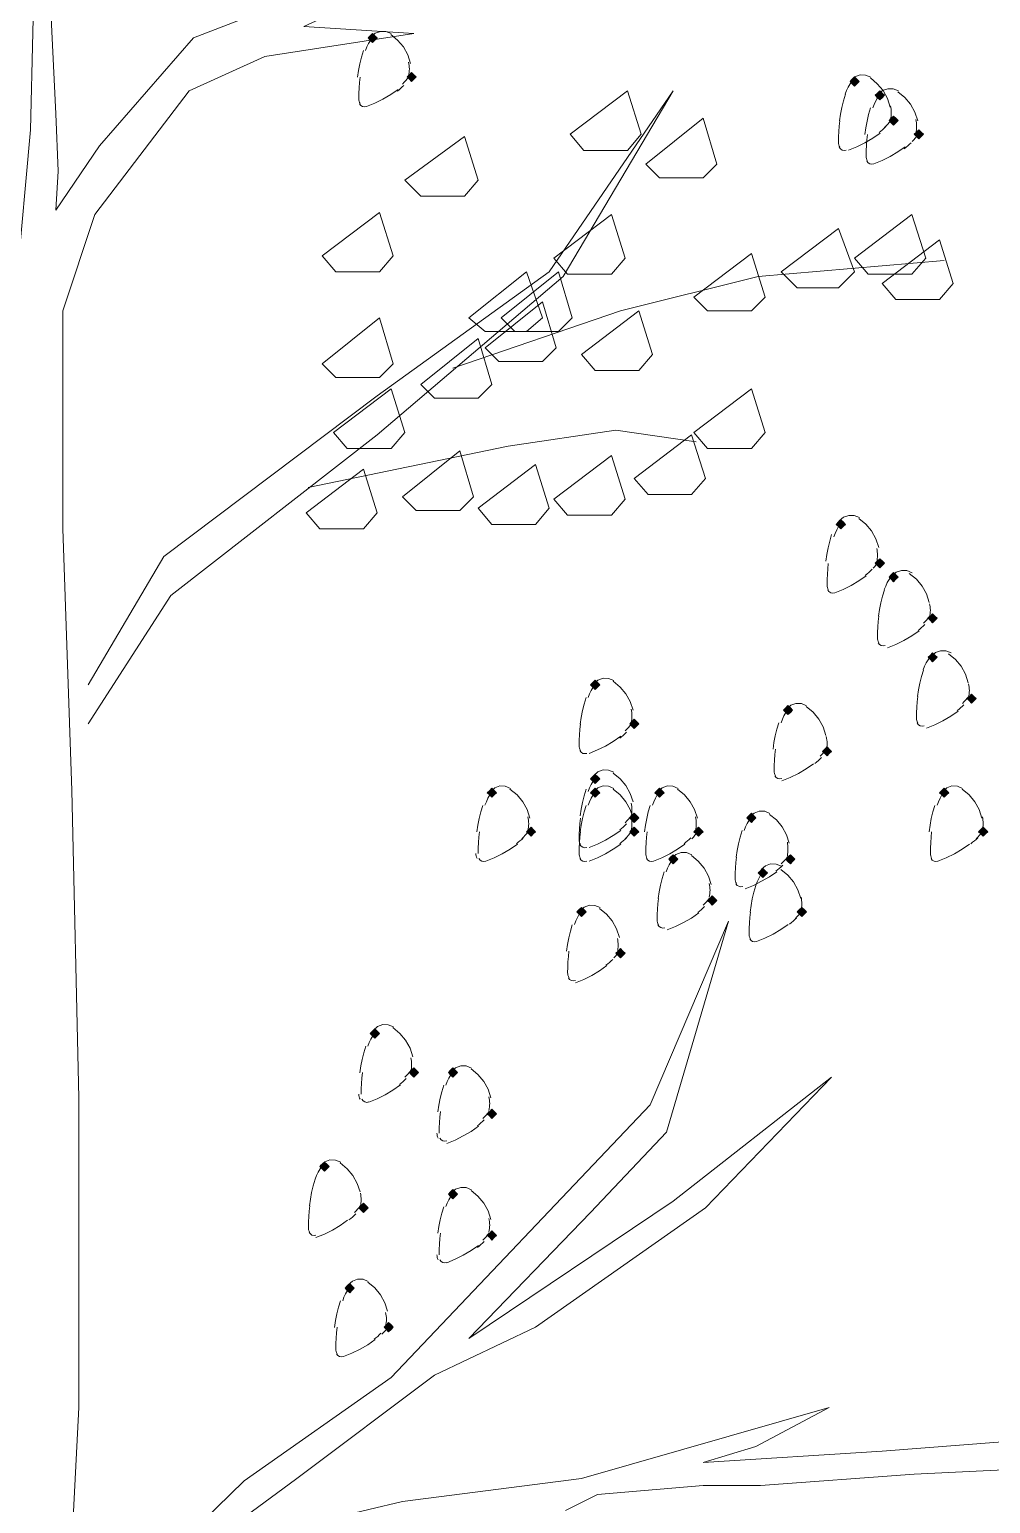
# Model space of a CAD drawing. Header units: millimetres. Extents: x 0 to 420, y 0 to 297.
# Drawn here: x 96.93 to 105.8, y 90.21 to 103.82 of the extents above; entities that cross this region are included whole.
import ezdxf

# ---------------------------------------------------------------- set-up
doc = ezdxf.new("R2010")
doc.units = ezdxf.units.MM

msp = doc.modelspace()

# ---------------------------------------------------------------- hatches: boundary and pattern name
for points in [[(100.097, 103.78), (100.076, 103.759), (100.055, 103.738), (100.076, 103.717), (100.097, 103.696), (100.118, 103.717), (100.14, 103.738), (100.118, 103.759), (100.097, 103.78)], [(100.457, 103.42), (100.436, 103.399), (100.415, 103.378), (100.436, 103.357), (100.457, 103.336), (100.478, 103.357), (100.499, 103.378), (100.478, 103.399), (100.457, 103.42)], [(104.542, 103.378), (104.521, 103.357), (104.5, 103.336), (104.521, 103.314), (104.542, 103.293), (104.563, 103.314), (104.585, 103.336), (104.563, 103.357), (104.542, 103.378)], [(104.775, 103.251), (104.754, 103.23), (104.733, 103.209), (104.754, 103.187), (104.775, 103.166), (104.796, 103.187), (104.817, 103.209), (104.796, 103.23), (104.775, 103.251)], [(104.902, 103.018), (104.881, 102.997), (104.86, 102.976), (104.881, 102.955), (104.902, 102.934), (104.923, 102.955), (104.944, 102.976), (104.923, 102.997), (104.902, 103.018)], [(105.135, 102.891), (105.114, 102.87), (105.093, 102.849), (105.114, 102.828), (105.135, 102.806), (105.156, 102.828), (105.177, 102.849), (105.156, 102.87), (105.135, 102.891)], [(104.415, 99.293), (104.394, 99.272), (104.373, 99.25), (104.394, 99.229), (104.415, 99.208), (104.436, 99.229), (104.458, 99.25), (104.436, 99.272), (104.415, 99.293)], [(104.775, 98.933), (104.754, 98.912), (104.733, 98.891), (104.754, 98.87), (104.775, 98.848), (104.796, 98.87), (104.817, 98.891), (104.796, 98.912), (104.775, 98.933)], [(104.902, 98.806), (104.881, 98.785), (104.86, 98.764), (104.881, 98.743), (104.902, 98.721), (104.923, 98.743), (104.944, 98.764), (104.923, 98.785), (104.902, 98.806)], [(105.262, 98.425), (105.241, 98.404), (105.22, 98.383), (105.241, 98.362), (105.262, 98.34), (105.283, 98.362), (105.304, 98.383), (105.283, 98.404), (105.262, 98.425)], [(105.262, 98.065), (105.241, 98.044), (105.22, 98.023), (105.241, 98.002), (105.262, 97.98), (105.283, 98.002), (105.304, 98.023), (105.283, 98.044), (105.262, 98.065)], [(102.15, 97.811), (102.129, 97.79), (102.108, 97.769), (102.129, 97.748), (102.15, 97.727), (102.171, 97.748), (102.193, 97.769), (102.171, 97.79), (102.15, 97.811)], [(105.622, 97.684), (105.601, 97.663), (105.579, 97.642), (105.601, 97.621), (105.622, 97.6), (105.643, 97.621), (105.664, 97.642), (105.643, 97.663), (105.622, 97.684)], [(103.928, 97.578), (103.907, 97.557), (103.886, 97.536), (103.907, 97.515), (103.928, 97.494), (103.95, 97.515), (103.971, 97.536), (103.95, 97.557), (103.928, 97.578)], [(102.51, 97.451), (102.489, 97.43), (102.468, 97.409), (102.489, 97.388), (102.51, 97.367), (102.531, 97.388), (102.553, 97.409), (102.531, 97.43), (102.51, 97.451)], [(104.288, 97.197), (104.267, 97.176), (104.246, 97.155), (104.267, 97.134), (104.288, 97.113), (104.309, 97.134), (104.33, 97.155), (104.309, 97.176), (104.288, 97.197)], [(102.15, 96.943), (102.129, 96.922), (102.108, 96.901), (102.129, 96.88), (102.15, 96.859), (102.171, 96.88), (102.193, 96.901), (102.171, 96.922), (102.15, 96.943)], [(101.198, 96.816), (101.177, 96.795), (101.155, 96.774), (101.177, 96.753), (101.198, 96.732), (101.219, 96.753), (101.24, 96.774), (101.219, 96.795), (101.198, 96.816)], [(102.15, 96.816), (102.129, 96.795), (102.108, 96.774), (102.129, 96.753), (102.15, 96.732), (102.171, 96.753), (102.193, 96.774), (102.171, 96.795), (102.15, 96.816)], [(102.743, 96.816), (102.722, 96.795), (102.701, 96.774), (102.722, 96.753), (102.743, 96.732), (102.764, 96.753), (102.785, 96.774), (102.764, 96.795), (102.743, 96.816)], [(105.368, 96.816), (105.346, 96.795), (105.325, 96.774), (105.346, 96.753), (105.368, 96.732), (105.389, 96.753), (105.41, 96.774), (105.389, 96.795), (105.368, 96.816)], [(102.51, 96.584), (102.489, 96.562), (102.468, 96.541), (102.489, 96.52), (102.51, 96.499), (102.531, 96.52), (102.553, 96.541), (102.531, 96.562), (102.51, 96.584)], [(103.59, 96.584), (103.569, 96.562), (103.547, 96.541), (103.569, 96.52), (103.59, 96.499), (103.611, 96.52), (103.632, 96.541), (103.611, 96.562), (103.59, 96.584)], [(101.558, 96.456), (101.537, 96.435), (101.515, 96.414), (101.537, 96.393), (101.558, 96.372), (101.579, 96.393), (101.6, 96.414), (101.579, 96.435), (101.558, 96.456)], [(102.51, 96.456), (102.489, 96.435), (102.468, 96.414), (102.489, 96.393), (102.51, 96.372), (102.531, 96.393), (102.553, 96.414), (102.531, 96.435), (102.51, 96.456)], [(103.103, 96.456), (103.082, 96.435), (103.061, 96.414), (103.082, 96.393), (103.103, 96.372), (103.124, 96.393), (103.145, 96.414), (103.124, 96.435), (103.103, 96.456)], [(105.728, 96.456), (105.706, 96.435), (105.685, 96.414), (105.706, 96.393), (105.728, 96.372), (105.749, 96.393), (105.77, 96.414), (105.749, 96.435), (105.728, 96.456)], [(102.87, 96.202), (102.849, 96.181), (102.828, 96.16), (102.849, 96.139), (102.87, 96.118), (102.891, 96.139), (102.912, 96.16), (102.891, 96.181), (102.87, 96.202)], [(103.95, 96.202), (103.928, 96.181), (103.907, 96.16), (103.928, 96.139), (103.95, 96.118), (103.971, 96.139), (103.992, 96.16), (103.971, 96.181), (103.95, 96.202)], [(103.696, 96.075), (103.674, 96.054), (103.653, 96.033), (103.674, 96.012), (103.696, 95.991), (103.717, 96.012), (103.738, 96.033), (103.717, 96.054), (103.696, 96.075)], [(103.23, 95.821), (103.209, 95.8), (103.187, 95.779), (103.209, 95.758), (103.23, 95.737), (103.251, 95.758), (103.272, 95.779), (103.251, 95.8), (103.23, 95.821)], [(102.023, 95.716), (102.002, 95.695), (101.981, 95.673), (102.002, 95.652), (102.023, 95.631), (102.045, 95.652), (102.066, 95.673), (102.045, 95.695), (102.023, 95.716)], [(104.055, 95.716), (104.034, 95.695), (104.013, 95.673), (104.034, 95.652), (104.055, 95.631), (104.077, 95.652), (104.098, 95.673), (104.077, 95.695), (104.055, 95.716)], [(102.383, 95.335), (102.362, 95.313), (102.341, 95.292), (102.362, 95.271), (102.383, 95.25), (102.404, 95.271), (102.426, 95.292), (102.404, 95.313), (102.383, 95.335)], [(100.118, 94.594), (100.097, 94.573), (100.076, 94.552), (100.097, 94.53), (100.118, 94.509), (100.14, 94.53), (100.161, 94.552), (100.14, 94.573), (100.118, 94.594)], [(100.478, 94.234), (100.457, 94.213), (100.436, 94.192), (100.457, 94.171), (100.478, 94.149), (100.499, 94.171), (100.521, 94.192), (100.499, 94.213), (100.478, 94.234)], [(100.838, 94.234), (100.817, 94.213), (100.796, 94.192), (100.817, 94.171), (100.838, 94.149), (100.859, 94.171), (100.88, 94.192), (100.859, 94.213), (100.838, 94.234)], [(101.198, 93.853), (101.177, 93.832), (101.155, 93.811), (101.177, 93.789), (101.198, 93.768), (101.219, 93.789), (101.24, 93.811), (101.219, 93.832), (101.198, 93.853)], [(99.653, 93.366), (99.632, 93.345), (99.61, 93.324), (99.632, 93.303), (99.653, 93.281), (99.674, 93.303), (99.695, 93.324), (99.674, 93.345), (99.653, 93.366)], [(100.838, 93.112), (100.817, 93.091), (100.796, 93.07), (100.817, 93.049), (100.838, 93.027), (100.859, 93.049), (100.88, 93.07), (100.859, 93.091), (100.838, 93.112)], [(100.012, 92.985), (99.991, 92.964), (99.97, 92.943), (99.991, 92.922), (100.012, 92.9), (100.034, 92.922), (100.055, 92.943), (100.034, 92.964), (100.012, 92.985)], [(101.198, 92.731), (101.177, 92.71), (101.155, 92.689), (101.177, 92.668), (101.198, 92.646), (101.219, 92.668), (101.24, 92.689), (101.219, 92.71), (101.198, 92.731)], [(99.886, 92.244), (99.864, 92.223), (99.843, 92.202), (99.864, 92.181), (99.886, 92.16), (99.907, 92.181), (99.928, 92.202), (99.907, 92.223), (99.886, 92.244)], [(100.245, 91.884), (100.224, 91.863), (100.203, 91.842), (100.224, 91.821), (100.245, 91.8), (100.267, 91.821), (100.288, 91.842), (100.267, 91.863), (100.245, 91.884)]]:
    msp.add_hatch(color=7).paths.add_polyline_path(points)

# ---------------------------------------------------------------- linework, layer by layer
at = {"lineweight": 13}
for points in [[(97.197, 102.51), (97.176, 103.039), (97.113, 104.309), (97.049, 106.341), (96.986, 109.262), (96.986, 106.193), (96.986, 104.69), (96.943, 102.891), (96.816, 101.494), (96.774, 98.404)], [(97.197, 102.51), (97.176, 102.15), (97.578, 102.743), (98.446, 103.738), (99.42, 104.119), (101.452, 105.114), (103.23, 106.955), (102.87, 106.257), (101.854, 105.114), (100.838, 104.479), (99.462, 103.844), (100.478, 103.78), (99.102, 103.568), (98.404, 103.251), (97.536, 102.108), (97.24, 101.219), (97.24, 99.208), (97.324, 96.795), (97.388, 93.959), (97.388, 91.101), (97.24, 88.223)], [(100.269, 103.778), (100.22, 103.798), (100.17, 103.799), (100.122, 103.782), (100.083, 103.747)], [(100.097, 103.745), (100.077, 103.716), (100.06, 103.686), (100.045, 103.655), (100.033, 103.622)], [(100.447, 103.504), (100.421, 103.583), (100.381, 103.655), (100.328, 103.718), (100.264, 103.771)], [(100.012, 103.621), (99.995, 103.561), (99.98, 103.5), (99.968, 103.438), (99.958, 103.376)], [(100.436, 103.452), (100.435, 103.468), (100.434, 103.483), (100.432, 103.499), (100.429, 103.514)], [(99.982, 103.377), (99.977, 103.327), (99.973, 103.277), (99.971, 103.227), (99.97, 103.177)], [(100.374, 103.313), (100.389, 103.329), (100.403, 103.345), (100.417, 103.361), (100.431, 103.378)], [(100.429, 103.388), (100.432, 103.404), (100.434, 103.42), (100.435, 103.436), (100.436, 103.452)], [(104.693, 103.376), (104.644, 103.396), (104.594, 103.397), (104.546, 103.38), (104.507, 103.345)], [(97.473, 97.769), (98.171, 98.954), (100.14, 100.436), (101.727, 101.579), (102.87, 103.251)], [(97.473, 97.409), (98.235, 98.594), (100.14, 100.076), (101.854, 101.537), (102.87, 103.251)], [(100.041, 103.105), (100.118, 103.137), (100.192, 103.173), (100.264, 103.216), (100.332, 103.263)], [(100.323, 103.246), (100.339, 103.258), (100.355, 103.272), (100.371, 103.286), (100.386, 103.301)], [(104.521, 103.343), (104.501, 103.314), (104.484, 103.284), (104.469, 103.252), (104.456, 103.22)], [(104.871, 103.101), (104.845, 103.181), (104.805, 103.253), (104.752, 103.316), (104.688, 103.369)], [(104.947, 103.249), (104.898, 103.269), (104.848, 103.27), (104.8, 103.253), (104.761, 103.218)], [(105.125, 102.974), (105.099, 103.054), (105.059, 103.126), (105.006, 103.189), (104.942, 103.242)], [(99.97, 103.177), (99.971, 103.165), (99.973, 103.154), (99.976, 103.143), (99.981, 103.132)], [(99.976, 103.131), (99.988, 103.116), (100.004, 103.106), (100.022, 103.103), (100.041, 103.106)], [(104.458, 103.219), (104.44, 103.158), (104.425, 103.098), (104.413, 103.036), (104.403, 102.974)], [(104.775, 103.216), (104.755, 103.187), (104.738, 103.157), (104.723, 103.125), (104.71, 103.093)], [(104.881, 103.05), (104.88, 103.065), (104.879, 103.081), (104.877, 103.096), (104.874, 103.112)], [(104.406, 102.975), (104.401, 102.925), (104.397, 102.875), (104.395, 102.825), (104.394, 102.775)], [(104.69, 103.092), (104.672, 103.031), (104.657, 102.971), (104.645, 102.909), (104.636, 102.847)], [(104.819, 102.911), (104.834, 102.926), (104.848, 102.942), (104.862, 102.959), (104.876, 102.976)], [(104.874, 102.986), (104.877, 103.002), (104.879, 103.018), (104.88, 103.034), (104.881, 103.05)], [(105.114, 102.923), (105.113, 102.938), (105.112, 102.954), (105.11, 102.969), (105.107, 102.985)], [(104.486, 102.703), (104.563, 102.734), (104.637, 102.771), (104.709, 102.813), (104.777, 102.861)], [(104.66, 102.848), (104.655, 102.798), (104.651, 102.748), (104.649, 102.698), (104.648, 102.648)], [(104.768, 102.865), (104.784, 102.877), (104.8, 102.891), (104.816, 102.905), (104.831, 102.92)], [(105.073, 102.784), (105.088, 102.799), (105.102, 102.815), (105.116, 102.832), (105.13, 102.849)], [(105.107, 102.859), (105.11, 102.875), (105.112, 102.891), (105.113, 102.907), (105.114, 102.923)], [(104.394, 102.775), (104.395, 102.763), (104.397, 102.752), (104.4, 102.741), (104.405, 102.73)], [(104.4, 102.729), (104.412, 102.714), (104.428, 102.704), (104.446, 102.701), (104.465, 102.704)], [(104.719, 102.576), (104.796, 102.607), (104.87, 102.644), (104.942, 102.686), (105.01, 102.734)], [(105.001, 102.716), (105.017, 102.729), (105.033, 102.743), (105.049, 102.757), (105.064, 102.772)], [(104.648, 102.648), (104.649, 102.636), (104.651, 102.625), (104.654, 102.614), (104.659, 102.603)], [(104.654, 102.602), (104.666, 102.587), (104.682, 102.577), (104.7, 102.574), (104.719, 102.577)], [(100.838, 100.69), (102.383, 101.219), (103.653, 101.537), (105.368, 101.685)], [(99.504, 99.589), (101.346, 99.97), (102.341, 100.118), (103.082, 100.012)], [(104.587, 99.312), (104.538, 99.332), (104.488, 99.333), (104.44, 99.316), (104.401, 99.281)], [(104.765, 99.037), (104.739, 99.117), (104.699, 99.189), (104.646, 99.252), (104.582, 99.305)], [(104.415, 99.258), (104.395, 99.229), (104.378, 99.199), (104.363, 99.167), (104.351, 99.134)], [(104.33, 99.155), (104.313, 99.094), (104.298, 99.034), (104.286, 98.972), (104.276, 98.91)], [(104.754, 98.965), (104.753, 98.98), (104.752, 98.996), (104.75, 99.011), (104.747, 99.027)], [(104.3, 98.89), (104.295, 98.84), (104.291, 98.79), (104.289, 98.74), (104.288, 98.69)], [(104.713, 98.847), (104.728, 98.862), (104.742, 98.878), (104.756, 98.895), (104.77, 98.912)], [(104.747, 98.9), (104.75, 98.916), (104.752, 98.932), (104.753, 98.949), (104.754, 98.965)], [(104.359, 98.618), (104.436, 98.649), (104.51, 98.686), (104.582, 98.728), (104.65, 98.776)], [(104.641, 98.779), (104.657, 98.792), (104.673, 98.806), (104.689, 98.82), (104.704, 98.835)], [(104.881, 98.771), (104.861, 98.742), (104.843, 98.712), (104.829, 98.68), (104.816, 98.648)], [(105.074, 98.804), (105.025, 98.824), (104.975, 98.825), (104.927, 98.808), (104.888, 98.773)], [(105.23, 98.529), (105.205, 98.609), (105.165, 98.681), (105.112, 98.744), (105.047, 98.797)], [(104.288, 98.69), (104.289, 98.678), (104.291, 98.667), (104.294, 98.655), (104.299, 98.645)], [(104.294, 98.644), (104.306, 98.629), (104.322, 98.619), (104.34, 98.616), (104.359, 98.619)], [(104.817, 98.647), (104.799, 98.586), (104.784, 98.526), (104.772, 98.464), (104.763, 98.402)], [(105.241, 98.457), (105.24, 98.472), (105.239, 98.488), (105.237, 98.503), (105.234, 98.518)], [(104.766, 98.403), (104.761, 98.353), (104.757, 98.303), (104.755, 98.253), (104.754, 98.203)], [(105.179, 98.339), (105.194, 98.354), (105.208, 98.37), (105.222, 98.387), (105.235, 98.404)], [(105.234, 98.392), (105.237, 98.408), (105.239, 98.424), (105.24, 98.441), (105.241, 98.457)], [(104.846, 98.11), (104.923, 98.141), (104.997, 98.178), (105.069, 98.22), (105.137, 98.268)], [(105.128, 98.271), (105.144, 98.284), (105.16, 98.298), (105.176, 98.312), (105.191, 98.327)], [(104.754, 98.203), (104.755, 98.191), (104.757, 98.18), (104.76, 98.169), (104.765, 98.158)], [(104.76, 98.157), (104.772, 98.142), (104.788, 98.132), (104.806, 98.129), (104.825, 98.132)], [(105.433, 98.063), (105.385, 98.083), (105.334, 98.084), (105.287, 98.067), (105.248, 98.032)], [(105.241, 98.03), (105.221, 98.001), (105.203, 97.971), (105.188, 97.94), (105.176, 97.907)], [(105.59, 97.789), (105.565, 97.868), (105.525, 97.94), (105.472, 98.003), (105.407, 98.056)], [(102.322, 97.809), (102.274, 97.829), (102.223, 97.83), (102.175, 97.813), (102.136, 97.778)], [(102.5, 97.535), (102.474, 97.614), (102.434, 97.686), (102.381, 97.749), (102.317, 97.802)], [(105.177, 97.906), (105.159, 97.846), (105.144, 97.785), (105.132, 97.723), (105.123, 97.661)], [(102.151, 97.776), (102.13, 97.747), (102.113, 97.717), (102.098, 97.686), (102.086, 97.653)], [(105.126, 97.662), (105.12, 97.612), (105.117, 97.562), (105.114, 97.512), (105.114, 97.462)], [(105.538, 97.598), (105.553, 97.614), (105.568, 97.63), (105.582, 97.646), (105.595, 97.663)], [(105.601, 97.716), (105.6, 97.731), (105.599, 97.747), (105.597, 97.762), (105.594, 97.778)], [(105.594, 97.652), (105.597, 97.668), (105.599, 97.684), (105.6, 97.7), (105.601, 97.716)], [(102.066, 97.652), (102.048, 97.592), (102.033, 97.531), (102.021, 97.469), (102.012, 97.407)], [(102.489, 97.483), (102.489, 97.499), (102.487, 97.514), (102.485, 97.53), (102.482, 97.545)], [(103.929, 97.543), (103.908, 97.515), (103.891, 97.484), (103.876, 97.453), (103.864, 97.42)], [(104.1, 97.576), (104.052, 97.597), (104.001, 97.598), (103.953, 97.58), (103.914, 97.545)], [(104.278, 97.302), (104.252, 97.381), (104.212, 97.453), (104.159, 97.516), (104.095, 97.569)], [(105.205, 97.369), (105.283, 97.4), (105.357, 97.437), (105.429, 97.479), (105.497, 97.527)], [(105.487, 97.531), (105.504, 97.543), (105.52, 97.557), (105.536, 97.571), (105.551, 97.586)], [(102.014, 97.408), (102.009, 97.358), (102.005, 97.308), (102.003, 97.258), (102.002, 97.208)], [(102.427, 97.344), (102.442, 97.36), (102.456, 97.376), (102.47, 97.392), (102.484, 97.409)], [(102.482, 97.419), (102.485, 97.435), (102.487, 97.451), (102.489, 97.467), (102.489, 97.483)], [(103.844, 97.419), (103.826, 97.359), (103.811, 97.298), (103.799, 97.236), (103.79, 97.174)], [(105.114, 97.462), (105.114, 97.45), (105.117, 97.439), (105.12, 97.428), (105.125, 97.417)], [(105.12, 97.416), (105.132, 97.401), (105.148, 97.391), (105.166, 97.388), (105.185, 97.391)], [(102.094, 97.136), (102.171, 97.168), (102.246, 97.204), (102.317, 97.247), (102.385, 97.294)], [(102.376, 97.277), (102.392, 97.289), (102.409, 97.303), (102.424, 97.317), (102.439, 97.332)], [(104.288, 97.229), (104.288, 97.245), (104.286, 97.26), (104.284, 97.276), (104.281, 97.291)], [(102.002, 97.208), (102.003, 97.196), (102.005, 97.185), (102.008, 97.174), (102.013, 97.163)], [(102.008, 97.162), (102.02, 97.147), (102.036, 97.137), (102.054, 97.134), (102.073, 97.137)], [(103.813, 97.175), (103.808, 97.125), (103.804, 97.075), (103.802, 97.025), (103.801, 96.975)], [(104.226, 97.111), (104.241, 97.127), (104.256, 97.143), (104.269, 97.159), (104.283, 97.176)], [(104.281, 97.165), (104.284, 97.181), (104.286, 97.197), (104.288, 97.213), (104.288, 97.229)], [(102.322, 96.963), (102.274, 96.983), (102.223, 96.984), (102.175, 96.966), (102.136, 96.932)], [(103.872, 96.882), (103.949, 96.914), (104.024, 96.95), (104.095, 96.993), (104.163, 97.04)], [(104.175, 97.044), (104.192, 97.057), (104.208, 97.07), (104.223, 97.084), (104.238, 97.099)], [(102.151, 96.908), (102.13, 96.88), (102.113, 96.849), (102.098, 96.818), (102.086, 96.785)], [(102.5, 96.688), (102.474, 96.767), (102.434, 96.839), (102.381, 96.903), (102.317, 96.955)], [(103.801, 96.975), (103.802, 96.963), (103.804, 96.952), (103.808, 96.941), (103.812, 96.93)], [(103.808, 96.929), (103.819, 96.914), (103.835, 96.905), (103.853, 96.901), (103.872, 96.904)], [(101.198, 96.781), (101.178, 96.753), (101.16, 96.722), (101.146, 96.691), (101.133, 96.658)], [(101.369, 96.814), (101.321, 96.835), (101.27, 96.836), (101.223, 96.818), (101.184, 96.783)], [(101.547, 96.54), (101.522, 96.619), (101.482, 96.691), (101.429, 96.754), (101.364, 96.807)], [(102.066, 96.805), (102.048, 96.745), (102.033, 96.684), (102.021, 96.622), (102.012, 96.56)], [(102.151, 96.781), (102.13, 96.753), (102.113, 96.722), (102.098, 96.691), (102.086, 96.658)], [(102.322, 96.814), (102.274, 96.835), (102.223, 96.836), (102.175, 96.818), (102.136, 96.783)], [(102.5, 96.54), (102.474, 96.619), (102.434, 96.691), (102.381, 96.754), (102.317, 96.807)], [(102.743, 96.781), (102.723, 96.753), (102.706, 96.722), (102.691, 96.691), (102.678, 96.658)], [(102.915, 96.814), (102.866, 96.835), (102.816, 96.836), (102.768, 96.818), (102.729, 96.783)], [(103.093, 96.54), (103.067, 96.619), (103.027, 96.691), (102.974, 96.754), (102.91, 96.807)], [(105.368, 96.781), (105.348, 96.753), (105.33, 96.722), (105.315, 96.691), (105.303, 96.658)], [(105.539, 96.814), (105.491, 96.835), (105.44, 96.836), (105.393, 96.818), (105.354, 96.783)], [(105.717, 96.54), (105.692, 96.619), (105.652, 96.691), (105.599, 96.754), (105.534, 96.807)], [(101.113, 96.657), (101.095, 96.597), (101.08, 96.536), (101.068, 96.474), (101.059, 96.412)], [(102.066, 96.657), (102.048, 96.597), (102.033, 96.536), (102.021, 96.474), (102.012, 96.412)], [(102.489, 96.615), (102.489, 96.631), (102.487, 96.646), (102.485, 96.662), (102.482, 96.677)], [(102.482, 96.551), (102.485, 96.567), (102.487, 96.583), (102.489, 96.599), (102.489, 96.615)], [(102.658, 96.657), (102.64, 96.597), (102.625, 96.536), (102.613, 96.474), (102.604, 96.412)], [(103.761, 96.582), (103.713, 96.602), (103.662, 96.603), (103.615, 96.585), (103.576, 96.551)], [(103.939, 96.307), (103.914, 96.386), (103.874, 96.458), (103.821, 96.522), (103.756, 96.574)], [(105.283, 96.657), (105.265, 96.597), (105.25, 96.536), (105.238, 96.474), (105.229, 96.412)], [(101.537, 96.488), (101.536, 96.504), (101.535, 96.519), (101.533, 96.535), (101.53, 96.55)], [(101.53, 96.424), (101.533, 96.44), (101.535, 96.456), (101.536, 96.472), (101.537, 96.488)], [(102.014, 96.54), (102.009, 96.49), (102.005, 96.44), (102.003, 96.39), (102.002, 96.34)], [(102.376, 96.43), (102.392, 96.443), (102.409, 96.456), (102.424, 96.47), (102.439, 96.485)], [(102.427, 96.497), (102.442, 96.513), (102.456, 96.529), (102.47, 96.545), (102.484, 96.562)], [(102.489, 96.488), (102.489, 96.504), (102.487, 96.519), (102.485, 96.535), (102.482, 96.55)], [(102.482, 96.424), (102.485, 96.44), (102.487, 96.456), (102.489, 96.472), (102.489, 96.488)], [(103.082, 96.488), (103.081, 96.504), (103.08, 96.519), (103.078, 96.535), (103.075, 96.55)], [(103.075, 96.424), (103.078, 96.44), (103.08, 96.456), (103.081, 96.472), (103.082, 96.488)], [(103.59, 96.548), (103.57, 96.52), (103.552, 96.49), (103.537, 96.458), (103.525, 96.425)], [(105.728, 96.488), (105.727, 96.504), (105.726, 96.519), (105.724, 96.535), (105.721, 96.55)], [(105.721, 96.424), (105.724, 96.44), (105.726, 96.456), (105.727, 96.472), (105.728, 96.488)], [(101.083, 96.413), (101.078, 96.363), (101.074, 96.313), (101.072, 96.263), (101.071, 96.213)], [(101.423, 96.303), (101.44, 96.316), (101.456, 96.329), (101.472, 96.343), (101.487, 96.358)], [(101.474, 96.349), (101.489, 96.365), (101.504, 96.381), (101.518, 96.397), (101.531, 96.414)], [(102.014, 96.413), (102.009, 96.363), (102.005, 96.313), (102.003, 96.263), (102.002, 96.213)], [(102.002, 96.34), (102.003, 96.328), (102.005, 96.317), (102.008, 96.306), (102.013, 96.295)], [(102.094, 96.269), (102.171, 96.3), (102.246, 96.337), (102.317, 96.379), (102.385, 96.426)], [(102.376, 96.303), (102.392, 96.316), (102.409, 96.329), (102.424, 96.343), (102.439, 96.358)], [(102.427, 96.349), (102.442, 96.365), (102.456, 96.381), (102.47, 96.397), (102.484, 96.414)], [(102.628, 96.413), (102.623, 96.363), (102.619, 96.313), (102.617, 96.263), (102.616, 96.213)], [(102.969, 96.303), (102.985, 96.316), (103.001, 96.329), (103.017, 96.343), (103.032, 96.358)], [(103.041, 96.349), (103.056, 96.365), (103.07, 96.381), (103.084, 96.397), (103.098, 96.414)], [(103.505, 96.424), (103.487, 96.364), (103.472, 96.303), (103.46, 96.241), (103.451, 96.179)], [(103.928, 96.255), (103.928, 96.271), (103.927, 96.286), (103.925, 96.302), (103.922, 96.317)], [(105.253, 96.413), (105.247, 96.363), (105.244, 96.313), (105.241, 96.263), (105.241, 96.213)], [(105.614, 96.303), (105.631, 96.316), (105.647, 96.329), (105.663, 96.343), (105.678, 96.358)], [(105.665, 96.349), (105.68, 96.365), (105.695, 96.381), (105.709, 96.397), (105.722, 96.414)], [(101.05, 96.213), (101.05, 96.201), (101.053, 96.19), (101.056, 96.179), (101.061, 96.168)], [(101.077, 96.167), (101.089, 96.152), (101.105, 96.143), (101.123, 96.139), (101.142, 96.142)], [(101.141, 96.142), (101.219, 96.173), (101.293, 96.21), (101.365, 96.252), (101.433, 96.299)], [(102.002, 96.213), (102.003, 96.201), (102.005, 96.19), (102.008, 96.179), (102.013, 96.168)], [(102.008, 96.294), (102.02, 96.279), (102.036, 96.27), (102.054, 96.266), (102.073, 96.269)], [(102.008, 96.167), (102.02, 96.152), (102.036, 96.143), (102.054, 96.139), (102.073, 96.142)], [(102.094, 96.142), (102.171, 96.173), (102.246, 96.21), (102.317, 96.252), (102.385, 96.299)], [(102.616, 96.213), (102.617, 96.201), (102.619, 96.19), (102.622, 96.179), (102.627, 96.168)], [(102.622, 96.167), (102.634, 96.152), (102.65, 96.143), (102.668, 96.139), (102.687, 96.142)], [(102.687, 96.142), (102.764, 96.173), (102.838, 96.21), (102.91, 96.252), (102.978, 96.299)], [(102.87, 96.167), (102.85, 96.139), (102.833, 96.108), (102.818, 96.077), (102.805, 96.044)], [(103.042, 96.201), (102.993, 96.221), (102.943, 96.222), (102.895, 96.204), (102.856, 96.17)], [(103.22, 95.926), (103.194, 96.005), (103.154, 96.077), (103.101, 96.141), (103.037, 96.193)], [(103.454, 96.18), (103.448, 96.13), (103.445, 96.08), (103.442, 96.03), (103.442, 95.98)], [(103.866, 96.116), (103.881, 96.132), (103.896, 96.148), (103.91, 96.164), (103.923, 96.181)], [(103.922, 96.191), (103.925, 96.207), (103.927, 96.223), (103.928, 96.239), (103.928, 96.255)], [(105.241, 96.213), (105.241, 96.201), (105.244, 96.19), (105.247, 96.179), (105.252, 96.168)], [(105.247, 96.167), (105.259, 96.152), (105.275, 96.143), (105.293, 96.139), (105.312, 96.142)], [(105.311, 96.142), (105.388, 96.173), (105.463, 96.21), (105.534, 96.252), (105.603, 96.299)], [(102.785, 96.043), (102.767, 95.983), (102.752, 95.922), (102.74, 95.86), (102.731, 95.798)], [(103.533, 95.888), (103.61, 95.919), (103.685, 95.956), (103.756, 95.998), (103.825, 96.045)], [(103.696, 96.04), (103.676, 96.012), (103.658, 95.982), (103.643, 95.95), (103.631, 95.917)], [(103.867, 96.095), (103.819, 96.115), (103.768, 96.116), (103.721, 96.099), (103.681, 96.064)], [(103.815, 96.049), (103.832, 96.062), (103.848, 96.075), (103.864, 96.089), (103.879, 96.104)], [(104.045, 95.799), (104.019, 95.878), (103.979, 95.95), (103.927, 96.014), (103.862, 96.066)], [(103.209, 95.874), (103.208, 95.89), (103.207, 95.905), (103.205, 95.921), (103.202, 95.936)], [(103.442, 95.98), (103.442, 95.969), (103.444, 95.957), (103.448, 95.946), (103.453, 95.936)], [(103.448, 95.934), (103.46, 95.919), (103.475, 95.91), (103.494, 95.906), (103.512, 95.909)], [(103.632, 95.916), (103.614, 95.856), (103.599, 95.795), (103.587, 95.733), (103.578, 95.671)], [(102.734, 95.799), (102.729, 95.749), (102.725, 95.699), (102.723, 95.649), (102.722, 95.599)], [(103.147, 95.735), (103.162, 95.751), (103.176, 95.767), (103.19, 95.783), (103.203, 95.8)], [(103.202, 95.81), (103.205, 95.826), (103.207, 95.842), (103.208, 95.858), (103.209, 95.874)], [(104.055, 95.747), (104.055, 95.763), (104.054, 95.778), (104.052, 95.794), (104.049, 95.809)], [(102.024, 95.681), (102.003, 95.652), (101.986, 95.622), (101.971, 95.59), (101.959, 95.557)], [(102.195, 95.714), (102.147, 95.734), (102.096, 95.735), (102.048, 95.718), (102.009, 95.683)], [(102.373, 95.439), (102.347, 95.518), (102.307, 95.59), (102.254, 95.654), (102.19, 95.706)], [(102.814, 95.507), (102.891, 95.538), (102.965, 95.575), (103.037, 95.617), (103.105, 95.664)], [(103.096, 95.668), (103.112, 95.681), (103.128, 95.694), (103.144, 95.708), (103.159, 95.723)], [(103.581, 95.672), (103.575, 95.622), (103.572, 95.572), (103.569, 95.522), (103.569, 95.472)], [(103.993, 95.608), (104.008, 95.624), (104.023, 95.64), (104.037, 95.656), (104.05, 95.673)], [(104.049, 95.683), (104.052, 95.699), (104.054, 95.715), (104.055, 95.731), (104.055, 95.747)], [(97.896, 89.429), (98.912, 90.424), (100.267, 91.377), (102.658, 93.895), (103.378, 95.589), (102.807, 93.641), (102.108, 92.9), (100.986, 91.736), (102.87, 93.006), (104.33, 94.149), (103.166, 92.943), (101.6, 91.842)], [(101.939, 95.556), (101.921, 95.496), (101.906, 95.435), (101.894, 95.374), (101.885, 95.311)], [(102.722, 95.599), (102.723, 95.588), (102.725, 95.576), (102.728, 95.565), (102.733, 95.555)], [(102.728, 95.553), (102.74, 95.538), (102.756, 95.529), (102.774, 95.525), (102.793, 95.528)], [(103.639, 95.401), (103.716, 95.432), (103.791, 95.469), (103.862, 95.511), (103.93, 95.559)], [(103.942, 95.562), (103.959, 95.575), (103.975, 95.588), (103.991, 95.603), (104.006, 95.617)], [(102.362, 95.366), (102.362, 95.382), (102.36, 95.397), (102.358, 95.413), (102.355, 95.428)], [(102.355, 95.302), (102.358, 95.318), (102.36, 95.334), (102.362, 95.35), (102.362, 95.366)], [(103.569, 95.472), (103.569, 95.461), (103.571, 95.449), (103.575, 95.438), (103.58, 95.428)], [(103.575, 95.426), (103.587, 95.411), (103.602, 95.402), (103.621, 95.398), (103.639, 95.401)], [(101.908, 95.312), (101.903, 95.263), (101.899, 95.213), (101.897, 95.163), (101.896, 95.112)], [(102.249, 95.181), (102.265, 95.194), (102.282, 95.207), (102.297, 95.222), (102.312, 95.236)], [(102.321, 95.249), (102.336, 95.264), (102.351, 95.28), (102.364, 95.297), (102.378, 95.313)], [(101.896, 95.112), (101.897, 95.101), (101.899, 95.089), (101.903, 95.078), (101.907, 95.068)], [(101.967, 95.02), (102.044, 95.051), (102.119, 95.088), (102.19, 95.13), (102.258, 95.178)], [(101.903, 95.066), (101.914, 95.051), (101.93, 95.042), (101.948, 95.038), (101.967, 95.041)], [(100.119, 94.559), (100.098, 94.53), (100.081, 94.5), (100.066, 94.468), (100.054, 94.435)], [(100.29, 94.613), (100.242, 94.633), (100.191, 94.634), (100.143, 94.617), (100.104, 94.582)], [(100.468, 94.338), (100.442, 94.418), (100.402, 94.49), (100.349, 94.553), (100.285, 94.606)], [(100.034, 94.434), (100.016, 94.374), (100.001, 94.313), (99.989, 94.252), (99.98, 94.19)], [(100.457, 94.266), (100.457, 94.281), (100.455, 94.297), (100.453, 94.312), (100.45, 94.327)], [(100.45, 94.201), (100.453, 94.217), (100.455, 94.233), (100.457, 94.25), (100.457, 94.266)], [(100.003, 94.191), (99.998, 94.141), (99.994, 94.091), (99.992, 94.041), (99.991, 93.991)], [(100.344, 94.08), (100.36, 94.093), (100.377, 94.107), (100.392, 94.121), (100.407, 94.136)], [(100.395, 94.148), (100.41, 94.163), (100.424, 94.179), (100.438, 94.196), (100.452, 94.213)], [(100.838, 94.199), (100.818, 94.17), (100.801, 94.14), (100.786, 94.108), (100.773, 94.076)], [(101.01, 94.232), (100.961, 94.252), (100.911, 94.253), (100.863, 94.236), (100.824, 94.201)], [(101.188, 93.957), (101.162, 94.037), (101.122, 94.109), (101.069, 94.172), (101.005, 94.225)], [(99.97, 93.991), (99.971, 93.979), (99.973, 93.968), (99.976, 93.956), (99.981, 93.946)], [(100.062, 93.919), (100.139, 93.95), (100.214, 93.987), (100.285, 94.029), (100.353, 94.077)], [(100.753, 94.075), (100.735, 94.014), (100.72, 93.954), (100.708, 93.892), (100.699, 93.83)], [(99.998, 93.945), (100.009, 93.93), (100.025, 93.92), (100.043, 93.916), (100.062, 93.92)], [(101.177, 93.906), (101.176, 93.921), (101.175, 93.937), (101.173, 93.952), (101.17, 93.968)], [(101.17, 93.842), (101.173, 93.858), (101.175, 93.874), (101.176, 93.89), (101.177, 93.906)], [(100.723, 93.831), (100.718, 93.781), (100.714, 93.731), (100.712, 93.681), (100.711, 93.631)], [(101.064, 93.699), (101.08, 93.712), (101.096, 93.726), (101.112, 93.74), (101.127, 93.755)], [(101.115, 93.767), (101.13, 93.782), (101.144, 93.798), (101.158, 93.815), (101.171, 93.832)], [(100.69, 93.631), (100.691, 93.619), (100.693, 93.608), (100.696, 93.597), (100.701, 93.586)], [(100.717, 93.585), (100.729, 93.57), (100.745, 93.56), (100.763, 93.557), (100.782, 93.56)], [(100.782, 93.538), (100.859, 93.569), (100.933, 93.606), (101.005, 93.648), (101.073, 93.696)], [(99.632, 93.331), (99.612, 93.302), (99.594, 93.272), (99.579, 93.241), (99.567, 93.208)], [(99.803, 93.364), (99.755, 93.384), (99.704, 93.385), (99.657, 93.368), (99.617, 93.333)], [(99.981, 93.09), (99.955, 93.169), (99.915, 93.241), (99.863, 93.304), (99.798, 93.357)], [(99.568, 93.207), (99.55, 93.147), (99.535, 93.086), (99.523, 93.024), (99.514, 92.962)], [(99.991, 93.017), (99.991, 93.032), (99.99, 93.048), (99.988, 93.063), (99.985, 93.079)], [(100.838, 93.077), (100.818, 93.048), (100.801, 93.018), (100.786, 92.987), (100.773, 92.954)], [(101.01, 93.11), (100.961, 93.13), (100.911, 93.131), (100.863, 93.114), (100.824, 93.079)], [(101.188, 92.836), (101.162, 92.915), (101.122, 92.987), (101.069, 93.05), (101.005, 93.103)], [(99.517, 92.963), (99.511, 92.913), (99.508, 92.863), (99.505, 92.813), (99.505, 92.763)], [(99.929, 92.899), (99.944, 92.915), (99.959, 92.931), (99.973, 92.947), (99.986, 92.964)], [(99.985, 92.953), (99.988, 92.969), (99.99, 92.985), (99.991, 93.001), (99.991, 93.017)], [(100.753, 92.953), (100.735, 92.893), (100.72, 92.832), (100.708, 92.77), (100.699, 92.708)], [(99.575, 92.67), (99.652, 92.701), (99.727, 92.738), (99.798, 92.78), (99.866, 92.828)], [(99.878, 92.831), (99.895, 92.844), (99.911, 92.858), (99.927, 92.872), (99.942, 92.887)], [(101.177, 92.784), (101.176, 92.8), (101.175, 92.815), (101.173, 92.831), (101.17, 92.846)], [(101.17, 92.72), (101.173, 92.736), (101.175, 92.752), (101.176, 92.768), (101.177, 92.784)], [(99.505, 92.763), (99.505, 92.751), (99.507, 92.74), (99.511, 92.729), (99.516, 92.718)], [(99.511, 92.717), (99.523, 92.702), (99.538, 92.692), (99.557, 92.689), (99.575, 92.692)], [(100.723, 92.709), (100.718, 92.659), (100.714, 92.609), (100.712, 92.559), (100.711, 92.509)], [(101.064, 92.578), (101.08, 92.59), (101.096, 92.604), (101.112, 92.618), (101.127, 92.633)], [(101.115, 92.645), (101.13, 92.661), (101.144, 92.677), (101.158, 92.693), (101.171, 92.71)], [(100.69, 92.509), (100.691, 92.497), (100.693, 92.486), (100.696, 92.475), (100.701, 92.464)], [(100.782, 92.437), (100.859, 92.469), (100.933, 92.505), (101.005, 92.548), (101.073, 92.595)], [(100.717, 92.463), (100.729, 92.448), (100.745, 92.438), (100.763, 92.435), (100.782, 92.438)], [(100.057, 92.264), (100.009, 92.284), (99.958, 92.285), (99.911, 92.267), (99.871, 92.233)], [(100.235, 91.989), (100.209, 92.068), (100.169, 92.14), (100.117, 92.204), (100.052, 92.256)], [(99.801, 92.085), (99.783, 92.025), (99.768, 91.964), (99.756, 91.902), (99.747, 91.84)], [(99.886, 92.209), (99.866, 92.181), (99.848, 92.15), (99.833, 92.119), (99.821, 92.086)], [(100.224, 91.916), (100.224, 91.932), (100.222, 91.947), (100.22, 91.963), (100.217, 91.978)], [(101.6, 91.842), (100.669, 91.398), (99.399, 90.445), (98.51, 89.789), (100.372, 90.234), (102.023, 90.445), (104.309, 91.101), (103.632, 90.741), (103.145, 90.593), (104.796, 90.699), (107.252, 90.89), (109.051, 91.144), (107.717, 90.741), (107.04, 90.699), (105.982, 90.53), (105.093, 90.487), (103.674, 90.382), (103.145, 90.382), (102.171, 90.297), (101.875, 90.149)], [(99.771, 91.841), (99.765, 91.791), (99.762, 91.741), (99.759, 91.691), (99.758, 91.641)], [(100.183, 91.777), (100.198, 91.793), (100.213, 91.809), (100.227, 91.825), (100.24, 91.842)], [(100.217, 91.852), (100.22, 91.868), (100.222, 91.884), (100.224, 91.9), (100.224, 91.916)], [(99.829, 91.57), (99.906, 91.601), (99.981, 91.638), (100.052, 91.68), (100.12, 91.727)], [(100.111, 91.731), (100.128, 91.744), (100.144, 91.757), (100.159, 91.771), (100.174, 91.786)], [(99.759, 91.641), (99.759, 91.629), (99.761, 91.618), (99.765, 91.607), (99.77, 91.596)], [(99.765, 91.595), (99.777, 91.58), (99.792, 91.571), (99.811, 91.567), (99.829, 91.57)]]:
    msp.add_lwpolyline(points, dxfattribs=at)
at = {"lineweight": 0}
for points in [[(100.097, 103.78), (100.076, 103.759), (100.055, 103.738), (100.076, 103.717), (100.097, 103.696), (100.118, 103.717), (100.14, 103.738), (100.118, 103.759)], [(100.457, 103.42), (100.436, 103.399), (100.415, 103.378), (100.436, 103.357), (100.457, 103.336), (100.478, 103.357), (100.499, 103.378), (100.478, 103.399)], [(104.542, 103.378), (104.521, 103.357), (104.5, 103.336), (104.521, 103.314), (104.542, 103.293), (104.563, 103.314), (104.585, 103.336), (104.563, 103.357)], [(104.775, 103.251), (104.754, 103.23), (104.733, 103.209), (104.754, 103.187), (104.775, 103.166), (104.796, 103.187), (104.817, 103.209), (104.796, 103.23)], [(104.902, 103.018), (104.881, 102.997), (104.86, 102.976), (104.881, 102.955), (104.902, 102.934), (104.923, 102.955), (104.944, 102.976), (104.923, 102.997)], [(105.135, 102.891), (105.114, 102.87), (105.093, 102.849), (105.114, 102.828), (105.135, 102.806), (105.156, 102.828), (105.177, 102.849), (105.156, 102.87)], [(104.415, 99.293), (104.394, 99.272), (104.373, 99.25), (104.394, 99.229), (104.415, 99.208), (104.436, 99.229), (104.458, 99.25), (104.436, 99.272)], [(104.775, 98.933), (104.754, 98.912), (104.733, 98.891), (104.754, 98.87), (104.775, 98.848), (104.796, 98.87), (104.817, 98.891), (104.796, 98.912)], [(104.902, 98.806), (104.881, 98.785), (104.86, 98.764), (104.881, 98.743), (104.902, 98.721), (104.923, 98.743), (104.944, 98.764), (104.923, 98.785)], [(105.262, 98.425), (105.241, 98.404), (105.22, 98.383), (105.241, 98.362), (105.262, 98.34), (105.283, 98.362), (105.304, 98.383), (105.283, 98.404)], [(105.262, 98.065), (105.241, 98.044), (105.22, 98.023), (105.241, 98.002), (105.262, 97.98), (105.283, 98.002), (105.304, 98.023), (105.283, 98.044)], [(102.15, 97.811), (102.129, 97.79), (102.108, 97.769), (102.129, 97.748), (102.15, 97.727), (102.171, 97.748), (102.193, 97.769), (102.171, 97.79)], [(105.622, 97.684), (105.601, 97.663), (105.579, 97.642), (105.601, 97.621), (105.622, 97.6), (105.643, 97.621), (105.664, 97.642), (105.643, 97.663)], [(103.928, 97.578), (103.907, 97.557), (103.886, 97.536), (103.907, 97.515), (103.928, 97.494), (103.95, 97.515), (103.971, 97.536), (103.95, 97.557)], [(102.51, 97.451), (102.489, 97.43), (102.468, 97.409), (102.489, 97.388), (102.51, 97.367), (102.531, 97.388), (102.553, 97.409), (102.531, 97.43)], [(104.288, 97.197), (104.267, 97.176), (104.246, 97.155), (104.267, 97.134), (104.288, 97.113), (104.309, 97.134), (104.33, 97.155), (104.309, 97.176)], [(102.15, 96.943), (102.129, 96.922), (102.108, 96.901), (102.129, 96.88), (102.15, 96.859), (102.171, 96.88), (102.193, 96.901), (102.171, 96.922)], [(101.198, 96.816), (101.177, 96.795), (101.155, 96.774), (101.177, 96.753), (101.198, 96.732), (101.219, 96.753), (101.24, 96.774), (101.219, 96.795)], [(102.15, 96.816), (102.129, 96.795), (102.108, 96.774), (102.129, 96.753), (102.15, 96.732), (102.171, 96.753), (102.193, 96.774), (102.171, 96.795)], [(102.743, 96.816), (102.722, 96.795), (102.701, 96.774), (102.722, 96.753), (102.743, 96.732), (102.764, 96.753), (102.785, 96.774), (102.764, 96.795)], [(105.368, 96.816), (105.346, 96.795), (105.325, 96.774), (105.346, 96.753), (105.368, 96.732), (105.389, 96.753), (105.41, 96.774), (105.389, 96.795)], [(102.51, 96.584), (102.489, 96.562), (102.468, 96.541), (102.489, 96.52), (102.51, 96.499), (102.531, 96.52), (102.553, 96.541), (102.531, 96.562)], [(103.59, 96.584), (103.569, 96.562), (103.547, 96.541), (103.569, 96.52), (103.59, 96.499), (103.611, 96.52), (103.632, 96.541), (103.611, 96.562)], [(101.558, 96.456), (101.537, 96.435), (101.515, 96.414), (101.537, 96.393), (101.558, 96.372), (101.579, 96.393), (101.6, 96.414), (101.579, 96.435)], [(102.51, 96.456), (102.489, 96.435), (102.468, 96.414), (102.489, 96.393), (102.51, 96.372), (102.531, 96.393), (102.553, 96.414), (102.531, 96.435)], [(103.103, 96.456), (103.082, 96.435), (103.061, 96.414), (103.082, 96.393), (103.103, 96.372), (103.124, 96.393), (103.145, 96.414), (103.124, 96.435)], [(105.728, 96.456), (105.706, 96.435), (105.685, 96.414), (105.706, 96.393), (105.728, 96.372), (105.749, 96.393), (105.77, 96.414), (105.749, 96.435)], [(102.87, 96.202), (102.849, 96.181), (102.828, 96.16), (102.849, 96.139), (102.87, 96.118), (102.891, 96.139), (102.912, 96.16), (102.891, 96.181)], [(103.95, 96.202), (103.928, 96.181), (103.907, 96.16), (103.928, 96.139), (103.95, 96.118), (103.971, 96.139), (103.992, 96.16), (103.971, 96.181)], [(103.696, 96.075), (103.674, 96.054), (103.653, 96.033), (103.674, 96.012), (103.696, 95.991), (103.717, 96.012), (103.738, 96.033), (103.717, 96.054)], [(103.23, 95.821), (103.209, 95.8), (103.187, 95.779), (103.209, 95.758), (103.23, 95.737), (103.251, 95.758), (103.272, 95.779), (103.251, 95.8)], [(102.023, 95.716), (102.002, 95.695), (101.981, 95.673), (102.002, 95.652), (102.023, 95.631), (102.045, 95.652), (102.066, 95.673), (102.045, 95.695)], [(104.055, 95.716), (104.034, 95.695), (104.013, 95.673), (104.034, 95.652), (104.055, 95.631), (104.077, 95.652), (104.098, 95.673), (104.077, 95.695)], [(102.383, 95.335), (102.362, 95.313), (102.341, 95.292), (102.362, 95.271), (102.383, 95.25), (102.404, 95.271), (102.426, 95.292), (102.404, 95.313)], [(100.118, 94.594), (100.097, 94.573), (100.076, 94.552), (100.097, 94.53), (100.118, 94.509), (100.14, 94.53), (100.161, 94.552), (100.14, 94.573)], [(100.478, 94.234), (100.457, 94.213), (100.436, 94.192), (100.457, 94.171), (100.478, 94.149), (100.499, 94.171), (100.521, 94.192), (100.499, 94.213)], [(100.838, 94.234), (100.817, 94.213), (100.796, 94.192), (100.817, 94.171), (100.838, 94.149), (100.859, 94.171), (100.88, 94.192), (100.859, 94.213)], [(101.198, 93.853), (101.177, 93.832), (101.155, 93.811), (101.177, 93.789), (101.198, 93.768), (101.219, 93.789), (101.24, 93.811), (101.219, 93.832)], [(99.653, 93.366), (99.632, 93.345), (99.61, 93.324), (99.632, 93.303), (99.653, 93.281), (99.674, 93.303), (99.695, 93.324), (99.674, 93.345)], [(100.838, 93.112), (100.817, 93.091), (100.796, 93.07), (100.817, 93.049), (100.838, 93.027), (100.859, 93.049), (100.88, 93.07), (100.859, 93.091)], [(100.012, 92.985), (99.991, 92.964), (99.97, 92.943), (99.991, 92.922), (100.012, 92.9), (100.034, 92.922), (100.055, 92.943), (100.034, 92.964)], [(101.198, 92.731), (101.177, 92.71), (101.155, 92.689), (101.177, 92.668), (101.198, 92.646), (101.219, 92.668), (101.24, 92.689), (101.219, 92.71)], [(99.886, 92.244), (99.864, 92.223), (99.843, 92.202), (99.864, 92.181), (99.886, 92.16), (99.907, 92.181), (99.928, 92.202), (99.907, 92.223)], [(100.245, 91.884), (100.224, 91.863), (100.203, 91.842), (100.224, 91.821), (100.245, 91.8), (100.267, 91.821), (100.288, 91.842), (100.267, 91.863)]]:
    msp.add_lwpolyline(points, close=True, dxfattribs=at)
at = {"lineweight": 13}
for points in [[(102.447, 103.251), (101.918, 102.849), (102.045, 102.701), (102.447, 102.701), (102.574, 102.849)], [(103.145, 102.997), (102.616, 102.574), (102.743, 102.447), (103.145, 102.447), (103.272, 102.574)], [(100.944, 102.828), (100.394, 102.425), (100.542, 102.277), (100.944, 102.277), (101.071, 102.425)], [(100.161, 102.129), (99.632, 101.727), (99.759, 101.579), (100.161, 101.579), (100.288, 101.727)], [(102.299, 102.108), (101.769, 101.706), (101.896, 101.558), (102.299, 101.558), (102.426, 101.706)], [(105.071, 102.108), (104.542, 101.706), (104.669, 101.558), (105.071, 101.558), (105.198, 101.706)], [(104.394, 101.981), (103.865, 101.579), (104.013, 101.431), (104.394, 101.431), (104.542, 101.579)], [(103.59, 101.748), (103.061, 101.346), (103.187, 101.219), (103.59, 101.219), (103.717, 101.346)], [(105.325, 101.875), (104.796, 101.473), (104.923, 101.325), (105.325, 101.325), (105.452, 101.473)], [(101.515, 101.579), (100.986, 101.155), (101.134, 101.029), (101.515, 101.029), (101.663, 101.155)], [(101.812, 101.579), (101.283, 101.155), (101.41, 101.029), (101.812, 101.029), (101.939, 101.155)], [(101.663, 101.304), (101.134, 100.88), (101.261, 100.753), (101.663, 100.753), (101.791, 100.88)], [(102.553, 101.219), (102.023, 100.817), (102.15, 100.669), (102.553, 100.669), (102.679, 100.817)], [(100.161, 101.155), (99.632, 100.732), (99.759, 100.605), (100.161, 100.605), (100.288, 100.732)], [(101.071, 100.965), (100.542, 100.542), (100.669, 100.415), (101.071, 100.415), (101.198, 100.542)], [(100.267, 100.499), (99.737, 100.097), (99.864, 99.949), (100.267, 99.949), (100.394, 100.097)], [(103.59, 100.499), (103.061, 100.097), (103.187, 99.949), (103.59, 99.949), (103.717, 100.097)], [(103.039, 100.076), (102.51, 99.674), (102.637, 99.526), (103.039, 99.526), (103.166, 99.674)], [(100.902, 99.928), (100.372, 99.504), (100.499, 99.377), (100.902, 99.377), (101.029, 99.504)], [(102.299, 99.886), (101.769, 99.483), (101.896, 99.335), (102.299, 99.335), (102.426, 99.483)], [(100.012, 99.759), (99.483, 99.356), (99.61, 99.208), (100.012, 99.208), (100.14, 99.356)], [(101.6, 99.801), (101.071, 99.399), (101.198, 99.25), (101.6, 99.25), (101.727, 99.399)]]:
    msp.add_lwpolyline(points, close=True, dxfattribs=at)

doc.saveas('drawing.dxf')
